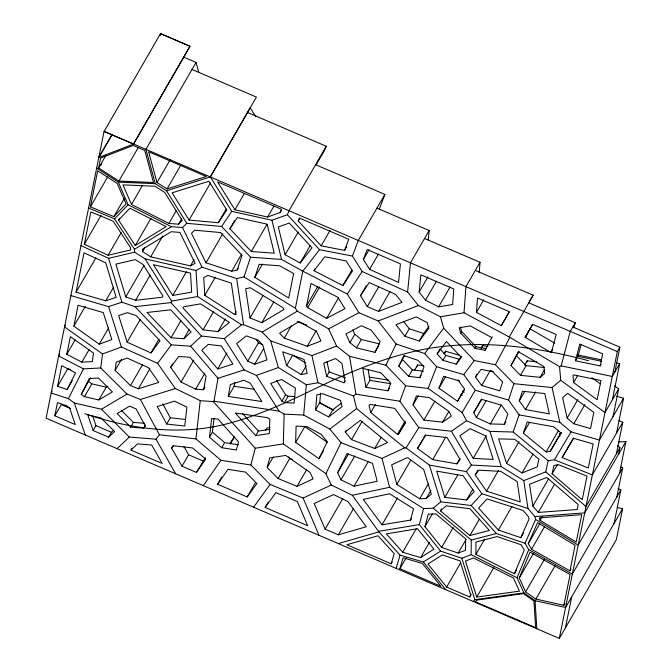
<?xml version="1.0" encoding="UTF-8"?>
<svg xmlns="http://www.w3.org/2000/svg" width="672" height="672" viewBox="0 0 672 672"><rect width="100%" height="100%" fill="white"/><g stroke="black" fill="none" stroke-linecap="round" stroke-linejoin="round"><path stroke-width="1.01" d="M617.526 507.57L622.608 508.704L565.572 607.488L535.08 600.676L523.958 592.889L517.037 577.794L471.164 554.711L471.248 540.053L433.255 508.208L423.562 508.595L389.626 487.292L382.015 458.388L341.048 442.705L329.86 429.072L303.677 415.036L284.138 414.137L279.124 411.113L213.99 401.218L213.284 401.629L200.264 400.646L175.342 388.534L157.618 363.325L121.414 347.012L102.547 353.951L64.537 326.911L65.579 325.114M475.894 554.383L475.961 542.069L497.078 536.584L521.161 544.79L524.269 550.116L514.441 573.787L475.894 554.383L484.756 539.036M445.788 589.688L423.343 562.01L400.067 555.106L378.924 531.871L352.296 495.247L331.304 485.016L325.886 473.684L283.315 443.923L284.138 414.137M295.655 442.411L296.1 426.107L306.802 426.594L321.132 434.28L327.256 441.739L318.956 458.699L295.655 442.411L304.794 426.586L327.264 442.285M616.627 362.989L619.693 363.628L612.284 376.454L561.187 365.887L559.541 366.61L509.225 336.983L464.016 312.766L465.948 286.642L480.01 262.29L424.536 238.493M479.237 272.74L480.01 262.29M476.465 312.362L477.523 297.998L509.3 311.64L501.312 325.676L476.465 312.362L483.764 299.72M303.677 415.036L306.356 384.779L278.359 367.559L270.698 340.864L262.164 332.119L243.592 324.71L241.525 324.761L197.618 296.545L171.671 301.09L170.89 302.602L135.047 306.667L121.867 302.207L108.57 306.617L70.862 295.621M315.571 409.92L316.915 394.775L322.72 393.75L340.502 400.352L342.073 406.703L328.675 416.942L315.571 409.92L319.754 402.671L320.594 393.204M464.016 312.766L440.437 316.756L418.37 305.508L407.61 291.992L410.474 262.844L429.148 230.513L376.975 208.127M419.135 292.144L420.84 274.831L453.785 288.968L452.634 304.483L438.631 306.852L425.527 300.174L419.135 292.144L427.988 276.814M428.224 239.879L429.148 230.513M319.066 535.315L303.114 498.044L270.085 484.42L250.866 465.007L220.928 460.278L195.922 438.883L200.264 400.646M209.496 437.245L211.621 418.555L217.98 419.034L238.51 441.815L236.351 450.022L221.718 447.712L209.496 437.245L212.444 432.146L213.973 418.639M195.922 438.883L159.398 434.784L140.381 399.496L126.958 394.027L100.741 367.97L102.547 353.951M115.13 370.348L116.189 362.149L127.218 358.092L148.394 367.634L158.76 382.376L138.314 388.786L130.469 385.594L115.13 370.348L121.422 359.444M203.717 389.508L206.069 376.085L190.025 357.294L178.71 356.496L170.696 367.315L181.079 382.082L195.678 389.172L203.297 389.752L204.725 387.752M213.99 401.218L218.014 378.294L190.604 346.206L171.301 344.854L135.047 306.667M228.278 396.43L230.353 384.594L243.852 380.243L250.16 383.09L261.92 401.537L228.278 396.43L234.15 386.257L234.839 382.309M618.904 420.68L622.801 422.234L592.376 474.928L554.425 459.799L548.184 460.74L513.206 432.02L489.863 431.374L466.57 420.697L462.118 412.49L428.106 388.45L405.594 385.762L385.93 365.19L349.558 356.32L336.596 346.046L328.616 328.868L297.301 311.153L295.378 308.263L302.812 271.152L319.544 249.69L352.405 256.082L362.174 271.522L407.61 291.992M306.541 305.92L311.035 283.492L337.924 297.326L344.912 308.616L326.634 318.368L307.709 307.658L306.541 305.92L317.52 286.91M90.392 206.842L97.675 170.831L117.214 183.464L126.067 203.902L113.828 216.619L90.392 206.842L107.705 176.845M98.658 167.941L100.666 158.029L133.216 145.446L144.707 150.377L153.502 182.507L118.91 181.045L98.658 167.941L105.974 155.274M84.311 244.297L90.854 211.907L113.24 221.248L130.418 247.472L130.57 249.976L108.116 255.251L84.311 244.297L101.06 215.275M76.07 292.177L84.025 252.832L105.756 262.836L116.189 297.352L105.731 300.821L76.07 292.177L95.903 257.83M57.565 386.324L61.74 365.669L75.55 372.868L67.166 389.474L57.565 386.324L67.771 368.651L70.652 369.592M66.788 354.304L70.358 336.638L93.475 353.077L92.375 361.595L81.85 362.149L66.788 354.304L75.088 339.923M54.81 415.792L57.464 402.654L66.452 405.602L69.56 407.87L75.264 424.57L54.81 415.792L61.261 404.611L70.56 408.601M73.87 326.138L78.095 305.256L103.261 312.589L111.829 339.553L99.246 344.182L73.87 326.138L85.31 306.323M160.163 35.666L160.524 33.6L190.05 46.267L133.602 144.052L98.792 157.508L111.854 134.879M600.222 365.912L602.658 353.85L579.827 344.056L575.425 360.78L600.222 365.912L601.238 364.148M569.965 570.805L575.131 545.227L537.575 522.673L528.268 543.665L531.527 549.259L569.965 570.805L571.007 568.991M563.875 605.321L570.091 574.585L530.015 552.124L519.254 578.021L525.613 591.898L535.844 599.054L563.875 605.321L564.917 603.515M617.316 351.59L104.076 131.384L46.082 418.194L559.322 638.4L617.316 351.59L619.87 347.172L572.804 326.978M614.838 372.036L619.87 347.172M565.412 627.858L571.662 596.946M612.402 399.722L619.693 363.628M613.082 416.413L618.643 388.903L614.468 385.862M616.535 433.087L623.582 398.219L616.736 396.245M616.409 453.835L622.801 422.234M618.694 454.003L619.97 447.67L617.602 445.628M619.416 473.668L625.918 441.479L618.66 442.025M616.846 496.961L622.709 467.956L620.936 466.889M614.074 523.488L620.836 490.056L618.106 488.527M622.608 508.704L616.358 539.608L559.322 638.4M382.015 458.388L404.653 447.838L406.073 447.947L429.4 465.116L466.376 471.576L471.383 465.049L501.32 466.654L523.757 480.598L545.74 471.862L548.184 460.74M552.098 473.794L553.93 465.469L558.6 464.764L587.009 476.087L582.229 499.741L552.098 473.794L557.34 464.705M250.866 465.007L255.268 448.224L213.284 401.629M267.179 467.477L269.69 457.892L285.709 455.44L310.01 472.424L313.102 478.901L297.007 486.335L278.149 478.565L267.179 467.477L273.252 456.96M561.187 365.887L570.251 331.397L575.24 322.762L528.738 302.803M573.905 327.827L575.24 322.762M575.425 360.78L577.979 356.362L581.087 344.551M410.533 520.086L413.524 508.788L389.575 493.752L363.224 499.372L382.015 524.815L410.533 520.086L411.566 518.297M471.164 554.711L461.824 558.256L440.622 551.107L419.32 524.605L423.562 508.595M424.948 526.705L428.266 514.172L435.859 513.87L465.604 538.801L465.536 550.276L458.22 553.048L441.63 547.453L424.948 526.705L432.289 514.004M391.18 563.791L394.195 553.602L377.975 535.769L346.811 544.757L391.18 563.791L392.23 561.977M396.136 568.386L400.067 555.106M399.89 568.705L403.133 557.752L422.344 563.447L440.866 586.286L399.89 568.705L406.14 557.878M623.582 398.219L599.424 440.059L571.066 431.878L559.784 422.268L519.12 414.868L508.544 400.042L513.929 383.695L495.407 364.72L474.205 360.52L443.671 328.138L440.437 316.756M526.512 362.737L527.142 360.814L536.416 361.746M519.296 400.865L522.455 391.289L544.79 393.532L549.318 413.885L525.496 409.55L519.296 400.865L524.891 391.18M237.166 270.035L242.071 255.352L220.559 232.537L194.653 230.177L191.486 233.335L205.993 262.794L231.739 271.236L237.166 270.035L238.216 268.22M182.507 227.556L202.028 267.196L236.67 278.569L243.978 276.948L250.572 257.191L221.626 226.489L186.766 223.314L182.507 227.556L171.352 226.682L128.108 204.758L118.306 182.12L96.642 168.109M254.814 277.334L259.165 264.306L279.602 265.793L293.63 273.512L288.725 297.998L254.814 277.334L262.508 264.004M504.302 424.318L507.839 414.061L501.514 405.191L481.597 399.328L473.735 412.633L476.398 417.547L490.333 423.931L504.302 424.318L505.856 421.621M513.206 432.02L519.12 414.868M523.345 433.171L527.201 421.991L553.72 426.812L561.078 433.079L550.225 451.29L546.16 451.903L523.345 433.171L529.57 422.394M387.853 390.793L390.701 383.065L380.89 372.8L362.754 368.382L365.938 387.257L387.853 390.793L389.348 388.206M466.57 420.697L451.399 431.231L418.799 427.661L399.882 401.26L405.594 385.762M416.9 366.878L417.614 364.938L423.755 365.677M413.045 404.914L416.329 396.01L429.265 397.555L448.804 411.365L451.366 416.086L442.655 422.134L423.914 420.084L413.045 404.914L418.278 395.858M344.568 250.387L348.768 239.257L299.418 218.089L298.225 220.928L321.157 245.834L344.568 250.387L346.651 246.775M352.405 256.082L358.302 240.458L384.896 194.401L315.613 164.674M379.369 209.042L384.896 194.401M363.384 259.535L367.147 249.581L400.403 263.852L398.572 282.433L369.617 269.38L363.384 259.535L369.088 249.656M419.782 377.672L424.007 366.887L418.076 360.352L403.906 355.614L398.849 366.122L408.61 376.337L419.782 377.672L421.176 375.245M428.106 388.45L436.615 366.727L424.679 353.556L396.127 344.014L378.202 320.972L358.865 312.732L347.298 294.042L302.812 271.152L281.56 259.442L250.572 257.191M444.822 353.128L445.561 351.238L459.631 355.337M438.967 388.189L443.612 376.337L458.413 380.646L464.688 389.172L457.523 401.302L438.967 388.189L445.427 377M517.037 577.794L528.738 549.629L525.034 543.287L496.381 533.518L471.206 505.495L440.765 501.816L433.255 508.208M280.14 212.537L281.492 209.286L217.56 181.86L234.94 209.773L267.607 217.022L280.14 212.537L281.182 210.722M250.16 107.856L210.37 176.988L231.756 211.336L271.942 220.248L287.356 214.729L289.019 210.731L326.248 146.252L247.598 112.51M326.248 146.252L324.584 150.251L316.193 164.783M520.783 537.676L529.04 519.053L528.528 516.793L523.093 510.451L487.015 498.926L478.666 508.108L498.364 530.04L520.783 537.676L523.396 533.148M525.034 543.287L535.592 519.481L534.937 516.583L527.99 508.477L481.866 493.752L466.376 471.576M374.934 352.355L380.108 341.628L371.02 329.952L361.225 325.769L345.895 333.95L349.936 342.653L356.504 347.861L374.934 352.355L378.815 345.643M385.93 365.19L396.127 344.014M398.849 366.122L404.687 355.286M325.886 473.684L341.048 442.705M337.638 472.802L347.046 453.575L372.481 463.31L377.21 481.253L354.035 486.192L340.998 479.842L337.638 472.802L348.407 454.154M175.678 473.794L155.988 439.202L129.31 437.06L101.489 409.24L74.34 403.015L68.393 398.672L83.429 368.869L100.741 367.97M81.278 394.355L89.267 378.538L98.456 378.059L112.375 391.894L98.851 399.966L84.437 396.665L81.278 394.355L90.56 377.815M491.744 337.596L470.257 325.903L459.178 327.776L460.698 333.127L475.054 348.348L485.016 350.322L492.215 336.857M495.407 364.72L509.737 337.638M510.989 365.61L518.347 351.7L543.942 366.584L544.547 373.615L540.095 377.328L520.506 375.362L510.989 365.61L519.028 351.288M509.225 336.983L533.14 295.184L475.331 270.388M528.469 303.4L533.14 295.184M525.16 337.319L532.543 324.341L556.172 334.48L551.569 352.002L550.729 352.38L525.16 337.319L532.61 324.358M160.524 33.6L104.118 131.452L133.484 144.052L189.932 46.267L160.574 33.667M98.86 157.441L111.93 134.803M100.817 165.371L101.867 163.556M118.91 181.045L138.247 147.554M183.767 57.162L196.056 62.437L145.891 149.327L155.299 183.683L166.53 190.798L186.766 223.314M113.828 216.619L124.328 198.442M118.574 220.046L129.931 208.228L166.169 226.607L135.274 245.549L118.574 220.046L119.624 218.224M131.477 204.473L122.993 184.884L154.997 186.245L164.707 192.394L182.213 220.517L178.534 224.188L168.882 223.44L131.477 204.473L142.43 185.506M108.116 255.251L121.204 232.579M157.004 182.549L148.571 151.729L206.304 176.501L167.076 188.924L157.004 182.549L170.1 159.852M59.699 354.169L58.657 355.967L83.429 368.869M167.076 188.924L180.701 165.32M135.274 245.549L151.024 218.266M52.189 391.255L51.164 393.019L68.393 398.672M105.731 300.821L113.56 287.263M142.598 251.622L142.464 249.354L171.209 231.731L179.903 232.411L195.124 263.315L190.462 265.877L150.704 256.838L142.598 251.622L145.194 247.128M81.85 362.149L89.107 349.574M67.166 389.474L72.274 380.638M125.79 296.94L115.878 264.155L135.341 259.585L143.111 264.575L162.994 296.108L162.414 297.234L135.626 300.275L125.79 296.94L144.052 265.306M168.882 223.44L176.182 210.798M99.246 344.182L108.604 327.97M150.704 256.838L162.632 236.174M178.534 224.188L181.658 218.77M135.626 300.275L150.242 274.966M84.437 396.665L91.837 383.846L106.252 387.156L107.94 386.14M189.076 220.063L172.116 192.814L208.858 181.247L226.775 210.025L218.291 222.726L189.076 220.063L210.596 182.792M127.117 342.174L118.658 315.563L127.42 312.656L136.097 315.596L159.978 340.754L150.965 352.926L127.117 342.174L140.196 319.528M98.851 399.966L106.252 387.156M93.131 430.542L87.797 414.935L101.035 417.976L114.61 431.542L108.646 437.195L93.131 430.542L95.953 425.645L92.618 415.892M172.754 295.428L191.663 292.11L190.512 273.126L153.367 264.676L172.754 295.428L186.388 271.816M190.462 265.877L194.09 259.585M218.291 222.726L226.162 209.084M130.469 385.594L142.531 364.703M150.965 352.926L158.81 339.335M234.94 209.773L244.381 193.427M205.993 262.794L222.751 233.764M108.646 437.195L111.468 432.306L113.702 430.181M229.883 228.774L237.376 217.56L267.137 224.162L274.252 253.184L251.311 251.513L229.883 228.774L234.545 220.693M138.314 388.786L149.856 368.802M171.041 337.789L183.834 338.688L191.092 331.951L170.772 309.792L147.017 312.488L171.041 337.789L180.936 320.662M204.809 295.336L203.742 277.637L207.799 275.411L231.328 283.13L236.023 314.454L234.62 314.488L204.809 295.336L215.292 277.175M130.679 427.14L143.665 428.19L145.328 426.031L136.063 408.853L129.528 406.19L117.13 413.599L130.679 427.14L133.417 422.394L144.404 423.276M183.834 338.688L189.042 329.675M170.696 367.315L172.729 363.804M231.739 271.236L241.685 254.008M130.939 450.072L137.466 443.881L151.704 445.024L162.221 463.487L130.939 450.072L131.964 448.291M143.665 428.19L145.488 425.023M267.607 217.022L273.899 206.128M203.07 329.86L218.022 331.598L229.396 322.434L200.491 303.853L183.406 306.852L182.885 307.843L203.07 329.86L213.52 311.766M251.311 251.513L266.876 224.557M181.079 382.082L193.763 360.116M218.022 331.598L225.33 318.931M166.664 424.04L157.24 406.568L174.56 401.134L186.908 407.131L184.758 426.073L166.664 424.04L170.293 417.749L162.859 403.956M234.62 314.488L236.191 311.766M195.678 389.172L204.809 373.363M298.225 220.928L299.788 218.224M203.297 389.752L204.826 387.114M171.671 448.115L173.452 445.796L192.57 447.947L205.666 459.144L196.442 472.424L181.978 466.217L171.671 448.115L173.191 445.469M217.728 368.97L232.915 364.073L221.348 345.929L208.152 344.4L201.793 350.314L217.728 368.97L226.901 353.069M285.113 254.722L278.309 226.968L289.22 223.054L312.018 247.808L300.166 263.004L285.113 254.722L298.192 232.075M250.051 317.982L245.666 288.775L250.295 287.75L282.828 307.574L284.046 309.397L261.811 322.669L250.051 317.982L263.046 295.47M261.811 322.669L273.764 301.963M181.978 466.217L188.588 454.776L183.952 446.62M300.166 263.004L310.103 245.792M247.783 361.183L236.62 343.669L246.313 335.866L257.897 339.99L262.685 344.896L266.986 359.881L254.638 364.283L247.783 361.183L258.384 342.829L256.15 339.326M321.157 245.834L330.019 230.479M254.638 364.283L263.726 348.55M196.442 472.424L205.363 457.657M313.984 270.69L324.845 256.771L346.164 260.921L352.498 270.934L342.846 285.55L313.984 270.69L315.025 268.884M284.306 338.108L279.56 333.245L299.09 321.586L316.504 331.439L320.939 340.99L307.23 346.29L284.306 338.108L291.337 325.92M221.718 447.712L224.666 442.604L238.325 444.763M307.709 307.658L319.729 286.843M230.261 444.108L234.41 436.926L229.715 443.688M217.602 484.268L227.968 469.333L245.582 472.114L256.889 483.538L247.187 496.961L217.602 484.268L221.752 477.078M286.642 365.635L282.668 351.792L304.046 359.419L307.18 373.506L301.157 374.564L286.642 365.635L292.723 355.093L305.533 362.972M307.23 346.29L316.277 330.616M255.746 435.658L269.38 433.566L269.774 419.093L267.338 417.623L235.343 413.011L255.746 435.658L258.392 431.08L270.077 429.29M342.846 285.55L351.733 270.161M326.634 318.368L338.654 297.553M281.938 401.108L270.648 383.401L281.56 379.52L295.436 388.055L294.118 403.057L284.424 402.612L281.938 401.108L285.625 394.733L276.486 380.394M265.39 430.702L266.91 428.072L269.909 427.61M284.424 402.612L288.103 396.236L294.89 396.539M301.157 374.564L306.23 365.778M369.617 269.38L378.428 254.108M360.528 295.688L369.214 282.551L395.707 294.496L401.99 302.375L378.554 311.396L367.282 306.592L360.528 295.688L366.223 285.827M247.187 496.961L255.486 482.588M326.651 376.328L323.728 363.14L335.698 358.52L341.989 363.502L345.089 381.872L343.896 382.729L326.651 376.328L329.23 371.876L326.978 361.738M367.282 306.592L378.664 286.868M349.936 342.653L354.782 334.261L352.758 329.91M278.149 478.565L289.792 458.405L288.322 456.926M356.504 347.861L361.351 339.469L379.781 343.963M265.121 507.478L275.848 492.652L297.318 501.505L307.684 525.739L265.121 507.478L268.204 502.144M378.554 311.396L389.945 291.673M343.896 382.729L344.921 380.948M328.675 416.942L332.858 409.693L341.233 403.292M297.007 486.335L306.625 469.686M318.956 458.699L323.526 450.786M365.938 387.257L369.928 380.352L368.088 369.415M345.215 431.92L360.352 420.353L387.509 442.537L374.707 448.501L351.54 439.631L345.215 431.92L346.223 430.181M425.527 300.174L436.464 281.232M404.939 336.26L395.942 324.694L416.111 316.932L427.182 322.577L428.812 328.289L419.278 341.048L404.939 336.26L409.282 328.742L403.494 321.308M351.54 439.631L362.09 421.369M370.726 412.49L368.978 405.426L370.348 404.452L394.825 408.4L405.367 423.108L398.278 434.406L397.488 434.347L370.726 412.49L375.304 404.569M438.631 306.852L450.089 287.003M419.278 341.048L423.612 333.53L428.98 326.357M340.998 479.842L354.841 455.86M408.61 376.337L412.339 369.869L423.511 371.204M414.481 370.373L417.614 364.938M325.13 529.133L314.168 503.513L333.539 494.558L347.97 501.598L366.265 526.764L338.36 534.811L325.13 529.133L342.821 498.481M374.707 448.501L381.234 437.195M354.035 486.192L368.39 461.328M437.144 353.9L446.41 341.502L461.311 357.302L456.212 364.182L442.966 360.326L437.144 353.9L439.522 349.784M338.36 534.811L353.455 508.67M397.488 434.347L405.115 421.134M444.066 353.816L445.561 351.238M398.278 434.406L405.392 422.075M442.966 360.326L445.822 355.379L440 348.953M460.698 333.127L461.647 331.481L460.379 327.02M423.914 420.084L434.893 401.075M456.212 364.182L461.336 356.177M475.054 348.348L476.003 346.702L485.965 348.676L485.016 350.322M396.791 484.386L391.65 464.873L406.946 457.75L407.904 457.817L423.654 469.409L431.332 494.197L426.258 498.515L419.706 498.775L396.791 484.386L410.71 460.278M417.514 448.442L425.813 435.204L447.082 437.531L460.127 459.598L456.859 463.856L432.726 459.64L417.514 448.442L422.705 439.438M423.746 437.64L425.3 434.944M481.295 348.239L482.815 345.61L487.864 346.609M382.015 524.815L397.555 497.902M442.655 422.134L448.921 411.272M457.523 401.302L464.478 389.256M501.312 325.676L509.141 312.127M475.44 377.026L481.11 369.373L492.601 371.65L502.648 381.948L499.733 390.81L481.681 385.501L475.44 377.026L476.952 374.396M432.726 459.64L445.721 437.144M481.681 385.501L490.291 370.591L493.298 371.473M419.706 498.775L428.467 483.596M473.735 412.633L481.513 399.151M426.258 498.515L430.895 490.476M476.398 417.547L486.259 400.47M525.42 337.655L530.149 328.684M402.671 552.25L386.358 533.879L417.53 528.713L433.961 549.158L420.63 557.575L402.671 552.25L416.228 528.763M456.859 463.856L459.976 458.455M444.814 497.356L436.691 471.122L463.126 475.742L474.197 491.593L466.578 499.985L444.814 497.356L457.733 474.986M490.333 423.931L501.236 405.056M440.395 510.796L446.225 505.823L469.871 508.687L489.426 530.452L469.904 535.534L440.395 510.796L441.437 508.981M524.597 365.215L527.142 360.814M520.506 375.362L526.092 365.677L544.656 367.542M473.222 458.354L459.85 435.725L470.005 428.686L485.587 435.826L493.256 459.438L473.222 458.354L486.335 435.649M420.63 557.575L429.5 542.22M475.18 474.944L478.842 470.173L500.732 471.349L517.146 481.547L520.246 501.934L486.511 491.165L475.18 474.944L477.784 470.442M550.729 352.38L552.728 348.919M466.578 499.985L472.777 489.25M441.63 547.453L453.155 527.486M540.095 377.328L544.664 369.407M525.496 409.55L535.651 391.944M486.511 491.165L498.473 470.442M506.537 463.285L498.607 438.883L514.76 439.328L538.952 459.194L537.256 466.889L522.052 472.928L506.537 463.285L519.002 441.697M458.22 553.048L466.082 539.44M469.904 535.534L479.304 519.254M446.645 587.084L427.938 564.01L442.336 554.921L460.009 560.885L470.87 595.417L469.526 596.904L446.645 587.084L460.656 562.825M573.611 382.578L572.981 375.312L573.854 374.926L600.995 380.537L597.122 399.706L573.611 382.578L577.559 375.74M522.052 472.928L532.963 454.037M498.364 530.04L511.963 506.478M546.16 451.903L558.6 430.349M567.151 418.093L562.59 397.597L567.697 393.33L593.821 412.364L590.537 428.593L573.804 423.763L567.151 418.093L577.769 399.706M550.225 451.29L561.12 432.424M469.526 596.904L471.089 594.208M573.804 423.763L584.934 404.494M476.767 597.064L465.444 561.044L473.558 557.962L513.45 578.038L519.464 591.158L476.767 597.064L493.954 567.294M532.846 506.092L529.528 484.285L546.722 477.448L578.206 504.571L577.206 509.527L538.28 512.434L532.846 506.092L548.528 478.926M562.153 457.565L573.619 438.32L593.166 443.957L588.311 467.998L562.153 457.565L573.46 437.976M538.28 512.434L554.484 484.361M539.977 520.296L539.414 517.843L581.75 514.676L576.215 542.052L539.977 520.296L542.06 516.684M528.268 543.665L539.784 523.715M618.643 388.903L604.993 412.549L560.717 380.302L559.541 366.61M514.441 573.787L516.524 570.175M531.527 549.259L544.622 526.579M519.254 578.021L533.333 553.636M525.613 591.898L544.387 559.373M619.97 447.67L585.984 506.528L545.74 471.862M625.918 441.479L584.707 512.87L534.937 516.583M535.844 599.054L555.139 565.631M622.709 467.956L578.197 545.051L535.592 519.481M620.836 490.056L572.334 574.064L528.738 549.629M462.118 412.49L475.264 390.256L463.756 374.623L436.615 366.727M554.425 459.799L571.066 431.878M406.073 447.947L418.799 427.661M347.298 294.042L362.174 271.522M221.626 226.489L231.756 211.336M203.314 485.654L220.928 460.278M253.588 507.226L270.085 484.42M157.618 363.325L171.301 344.854M480.976 348.096L482.815 345.61M463.756 374.623L474.205 360.52M424.679 353.556L443.671 328.138M155.988 439.202L159.398 434.784M473.239 601.465L474.852 599.676L523.958 592.889M471.206 505.495L481.866 493.752M88.578 208.018L114.551 218.854L128.108 204.758M117.079 448.652L129.31 437.06M190.604 346.206L201.55 336.034L224.246 338.671L241.525 324.761M513.929 383.695L552.056 387.526L560.717 380.302M329.86 429.072L356.622 408.61L353.489 395.934L317.965 382.746L306.356 384.779M353.489 395.934L355.942 394.17L399.882 401.26M423.343 562.01L440.622 551.107M202.028 267.196L196.048 270.48L145.06 258.88L134.66 252.193L134.484 249.287L171.352 226.682M101.489 409.24L126.958 394.027M262.164 332.119L297.301 311.153M328.616 328.868L358.865 312.732M303.114 498.044L331.304 485.016M559.633 433.759L561.548 432.995M270.698 340.864L311.934 355.572L336.596 346.046M378.202 320.972L418.37 305.508M224.246 338.671L244.138 369.877L256.36 375.396L278.359 367.559M218.014 378.294L244.138 369.877M166.53 190.798L210.269 176.946L256.393 97.07L192.016 69.443M140.381 399.496L175.342 388.534M338.318 543.572L378.924 531.871M471.248 540.053L496.381 533.518M80.976 245.599L108.604 258.317L134.66 252.193M352.296 495.247L389.626 487.292M378.924 531.3L419.32 524.605M255.268 448.224L283.315 443.923M118.306 182.12L155.299 183.683M460.454 394.918L462.487 395.136M170.293 417.749L185.371 419.446M234.15 386.257L254.537 389.357M369.172 377.051L388.592 380.184M369.928 380.352L390.852 383.72M577.794 354.959L601.297 359.822M577.979 356.362L601.776 361.284M588.554 360.746C536.726 346.744 482.278 339.62 428.912 348.398C390.046 355.286 353.296 370.222 317.94 387.374C285.256 403.15 252.084 418.807 216.342 426.258C172.276 434.876 126.932 427.946 84.823 413.658M445.822 355.379L459.068 359.234M475.264 390.256L508.544 400.042M409.282 328.742L423.612 333.53M297.217 321.72L306.776 325.13M329.23 371.876L345.509 377.924M289.792 458.405L292.614 459.572M188.588 454.776L203.053 460.975M95.953 425.645L111.468 432.306M258.384 342.829L262.668 344.761M319.754 402.671L332.858 409.693M319.133 402.595L333.581 410.34M530.41 329.02L554.812 343.216M285.625 394.733L288.103 396.236M243.978 276.948L295.378 308.263M458.027 379.856L459.715 381.049M462.554 390.995L464.251 392.196M591.931 377.698L600.331 383.813M88.679 381.536L91.837 383.846M354.782 334.261L361.351 339.469M356.622 408.61L404.653 447.838M212.444 432.146L224.666 442.604M121.296 410.273L133.417 422.394M516.575 355.925L526.092 365.677M402.578 359.663L412.339 369.869M461.647 331.481L476.003 346.702M287.356 214.729L319.544 249.69M170.89 302.602L201.55 336.034M242.743 413.717L258.392 431.08M114.551 218.854L134.484 249.287M256.36 375.396L279.124 411.113M145.06 258.88L171.671 301.09M250.261 107.898L255.746 116.71M451.399 431.231L471.383 465.049M74.34 403.015L85.268 435.011M489.863 431.374L501.32 466.654M108.57 306.617L121.414 347.012M461.824 558.256L474.852 599.676M429.4 465.116L440.765 501.816M108.604 258.317L121.867 302.207M196.056 62.437L198.828 72.542M271.942 220.248L281.56 259.442M552.056 387.526L559.784 422.268M311.934 355.572L317.965 382.746M349.558 356.32L355.942 394.17M559.625 434.129L559.936 436.195M523.757 480.598L527.99 508.477M236.67 278.569L243.592 324.71M535.08 600.676L536.827 628.748M196.048 270.48L197.618 296.545M476.826 600.071L475.297 601.768L535.618 627.648L533.963 601.02L523.412 593.628L476.826 600.071"/></g></svg>
